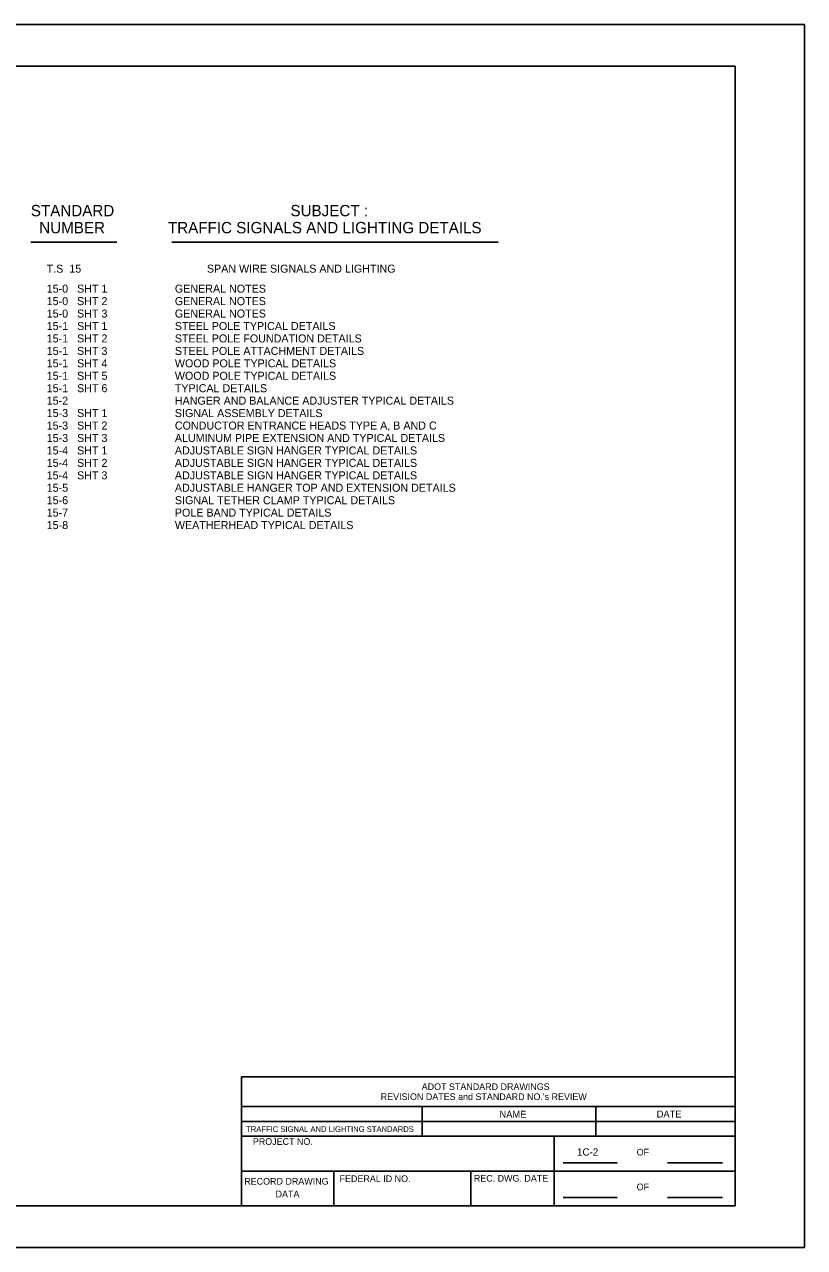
# Model space of a CAD drawing. Extents: x 0 to 2.83, y 0 to 1.83.
# Drawn here: x 1.665 to 2.833, y 0 to 1.833 of the extents above; entities that cross this region are included whole.
import ezdxf

# ---------------------------------------------------------------- set-up
doc = ezdxf.new("R2010")
doc.units = 0
doc.layers.add('Draft_Plan_Labels', color=7, linetype='Continuous')
doc.layers.add('Draft_Sheet', color=7, linetype='Continuous')

msp = doc.modelspace()

# ---------------------------------------------------------------- linework, layer by layer
at = {"layer": 'Draft_Plan_Labels'}
for p, q in [((1.6742, 1.507), (1.8032, 1.507)), ((1.8853, 1.507), (2.3746, 1.507))]:
    msp.add_line(p, q, dxfattribs=at)
at = {"layer": 'Draft_Sheet'}
for p, q in [((2.8333, 1.8333), (0, 1.8333)), ((2.8333, 1.8333), (2.8333, 0)), ((2.7292, 0.2559), (1.99, 0.2559)), ((1.99, 0.2559), (1.99, 0.0625)), ((2.7292, 0.2559), (2.7292, 0.0625)), ((2.7292, 0.2113), (1.99, 0.2113)), ((2.2604, 0.1667), (2.2604, 0.2113)), ((2.5208, 0.1667), (2.5208, 0.2113)), ((2.7292, 0.189), (1.99, 0.189)), ((2.7292, 0.1667), (1.99, 0.1667)), ((2.4581, 0.0625), (2.4581, 0.1667)), ((2.7292, 0.1146), (1.99, 0.1146)), ((2.1281, 0.0625), (2.1281, 0.1146)), ((2.3335, 0.0625), (2.3335, 0.1146)), ((2.5527, 0.1272), (2.4718, 0.1272)), ((2.6281, 0.127), (2.7102, 0.127)), ((2.5527, 0.0751), (2.4718, 0.0751)), ((2.6281, 0.0749), (2.7102, 0.0749)), ((2.8333, 0), (0, 0))]:
    msp.add_line(p, q, dxfattribs=at)
msp.add_lwpolyline([(2.7292, 1.7708), (0.1042, 1.7708), (0.1042, 0.0625), (2.7292, 0.0625)], close=True, dxfattribs=at)

# ---------------------------------------------------------------- texts
at = {"layer": 'Draft_Plan_Labels'}
for s, height, p in [('STANDARD', 0.017, (1.6742, 1.5458)), ('SUBJECT :', 0.017, (2.0632, 1.5458)), ('  NUMBER', 0.017, (1.6742, 1.5203)), (' TRAFFIC SIGNALS AND LIGHTING DETAILS', 0.017, (1.8733, 1.5203)), ('T.S  15               ', 0.012, (1.698, 1.4613)), ('SPAN WIRE SIGNALS AND LIGHTING', 0.012, (1.938, 1.4613)), ('15-0   SHT 1         ', 0.012, (1.698, 1.4313)), ('GENERAL NOTES', 0.012, (1.89, 1.4313)), ('15-0   SHT 2         ', 0.012, (1.698, 1.4126)), ('GENERAL NOTES', 0.012, (1.89, 1.4126)), ('15-0   SHT 3         ', 0.012, (1.698, 1.394)), ('GENERAL NOTES', 0.012, (1.89, 1.394)), ('15-1   SHT 1         ', 0.012, (1.698, 1.3753)), ('STEEL POLE TYPICAL DETAILS', 0.012, (1.89, 1.3753)), ('15-1   SHT 2         ', 0.012, (1.698, 1.3567)), ('STEEL POLE FOUNDATION DETAILS', 0.012, (1.89, 1.3567)), ('15-1   SHT 3         ', 0.012, (1.698, 1.338)), ('STEEL POLE ATTACHMENT DETAILS', 0.012, (1.89, 1.338)), ('15-1   SHT 4         ', 0.012, (1.698, 1.3194)), ('WOOD POLE TYPICAL DETAILS', 0.012, (1.89, 1.3194)), ('15-1   SHT 5         ', 0.012, (1.698, 1.3007)), ('WOOD POLE TYPICAL DETAILS', 0.012, (1.89, 1.3007)), ('15-1   SHT 6         ', 0.012, (1.698, 1.2821)), ('TYPICAL DETAILS', 0.012, (1.89, 1.2821)), ('15-2                 ', 0.012, (1.698, 1.2634)), ('HANGER AND BALANCE ADJUSTER TYPICAL DETAILS', 0.012, (1.89, 1.2634)), ('15-3   SHT 1         ', 0.012, (1.698, 1.2448)), ('SIGNAL ASSEMBLY DETAILS', 0.012, (1.89, 1.2448)), ('15-3   SHT 2         ', 0.012, (1.698, 1.2261)), ('CONDUCTOR ENTRANCE HEADS TYPE A, B AND C', 0.012, (1.89, 1.2261)), ('15-3   SHT 3         ', 0.012, (1.698, 1.2075)), ('ALUMINUM PIPE EXTENSION AND TYPICAL DETAILS', 0.012, (1.89, 1.2075)), ('15-4   SHT 1         ', 0.012, (1.698, 1.1888)), ('ADJUSTABLE SIGN HANGER TYPICAL DETAILS', 0.012, (1.89, 1.1888)), ('15-4   SHT 2         ', 0.012, (1.698, 1.1702)), ('ADJUSTABLE SIGN HANGER TYPICAL DETAILS', 0.012, (1.89, 1.1702)), ('15-4   SHT 3         ', 0.012, (1.698, 1.1515)), ('ADJUSTABLE SIGN HANGER TYPICAL DETAILS', 0.012, (1.89, 1.1515)), ('15-5                 ', 0.012, (1.698, 1.1329)), ('ADJUSTABLE HANGER TOP AND EXTENSION DETAILS', 0.012, (1.89, 1.1329)), ('15-6                 ', 0.012, (1.698, 1.1142)), ('SIGNAL TETHER CLAMP TYPICAL DETAILS', 0.012, (1.89, 1.1142)), ('15-7                 ', 0.012, (1.698, 1.0956)), ('POLE BAND TYPICAL DETAILS', 0.012, (1.89, 1.0956)), ('15-8                 ', 0.012, (1.698, 1.0769)), ('WEATHERHEAD TYPICAL DETAILS', 0.012, (1.89, 1.0769)), ('ADOT STANDARD DRAWINGS', 0.01, (2.2598, 0.2361)), ("REVISION DATES and STANDARD NO.'s REVIEW", 0.01, (2.1984, 0.2211)), ('NAME', 0.01042, (2.3764, 0.1945)), ('DATE', 0.01042, (2.6119, 0.1949)), ('TRAFFIC SIGNAL AND LIGHTING STANDARDS', 0.008538, (1.9967, 0.1733)), ('PROJECT NO.', 0.01, (2.0068, 0.1539)), ('1C-2 ', 0.011, (2.4925, 0.1377)), ('OF', 0.01, (2.5818, 0.138)), ('RECORD DRAWING', 0.01, (1.994, 0.0943)), ('FEDERAL ID NO.', 0.01, (2.1368, 0.0982)), ('REC. DWG. DATE', 0.01, (2.3379, 0.0988)), ('OF', 0.01, (2.5818, 0.0859)), ('DATA', 0.01, (2.0409, 0.0752))]:
    msp.add_text(s, height=height, dxfattribs=at).set_placement(p)

doc.saveas('drawing.dxf')
